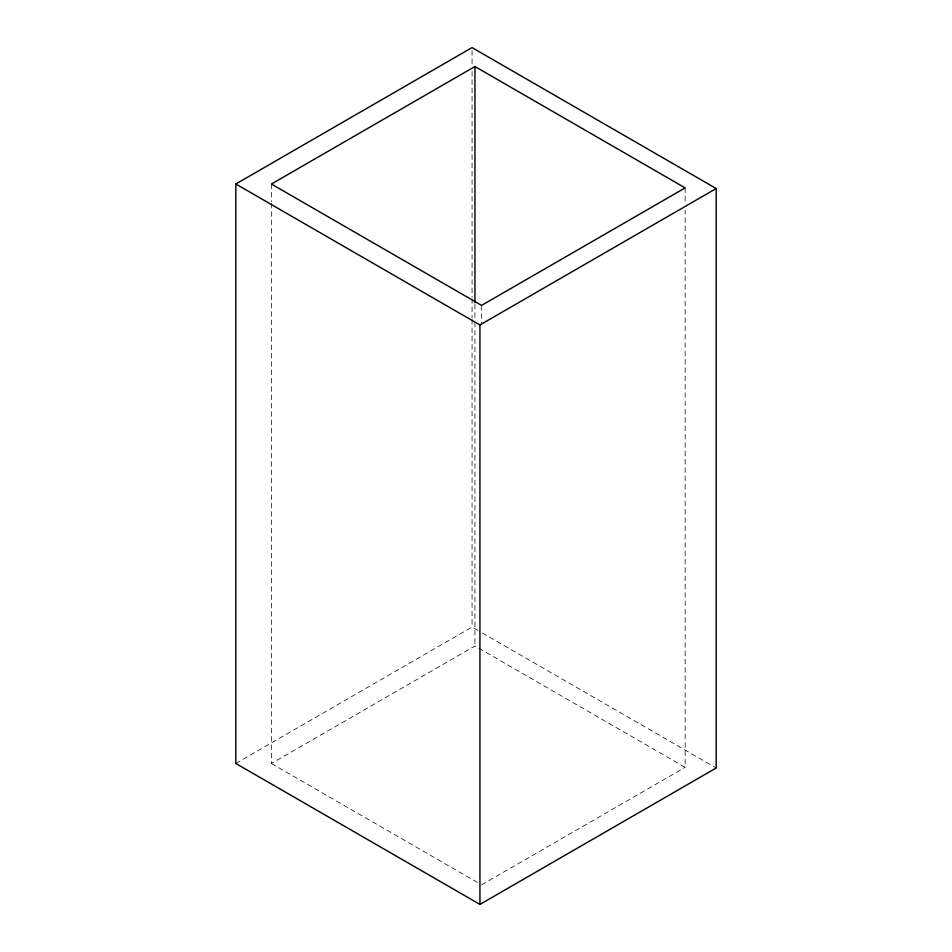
<?xml version="1.0" encoding="UTF-8"?>
<svg xmlns="http://www.w3.org/2000/svg" width="952" height="952" viewBox="0 0 952 952"><rect width="100%" height="100%" fill="white"/><g stroke="black" fill="none" stroke-linecap="round" stroke-linejoin="round"><path stroke-width="0.71" stroke-dasharray="4.76 3.57" d="M235.81 763.456L472.061 627.047L481.058 632.247M271.403 203.347L271.403 763.492L474.941 645.98L685.142 767.336L685.142 210.178M481.605 884.848L685.142 767.336M482.343 632.985L716.19 768.002M271.403 763.492L480.332 884.111M685.142 187.889L685.142 204.228M481.605 305.39L481.605 323.228M474.941 304.247L474.941 320.598M474.941 322.085L474.941 645.98M472.061 50.575L472.061 65.426M472.061 71.376L472.061 297.214M472.061 298.69L472.061 318.016M472.061 319.491L472.061 627.047M271.403 184.034L271.403 201.86"/><path stroke-width="1.43" d="M235.81 183.998L472.061 47.6L716.19 188.544L716.19 768.002L479.939 904.4L235.81 763.456L235.81 183.998L479.939 324.953L716.19 188.544M474.941 66.533L271.403 184.034L481.605 305.39L685.142 187.889L474.941 66.533L474.941 302.772M479.939 324.953L479.939 904.4"/></g></svg>
